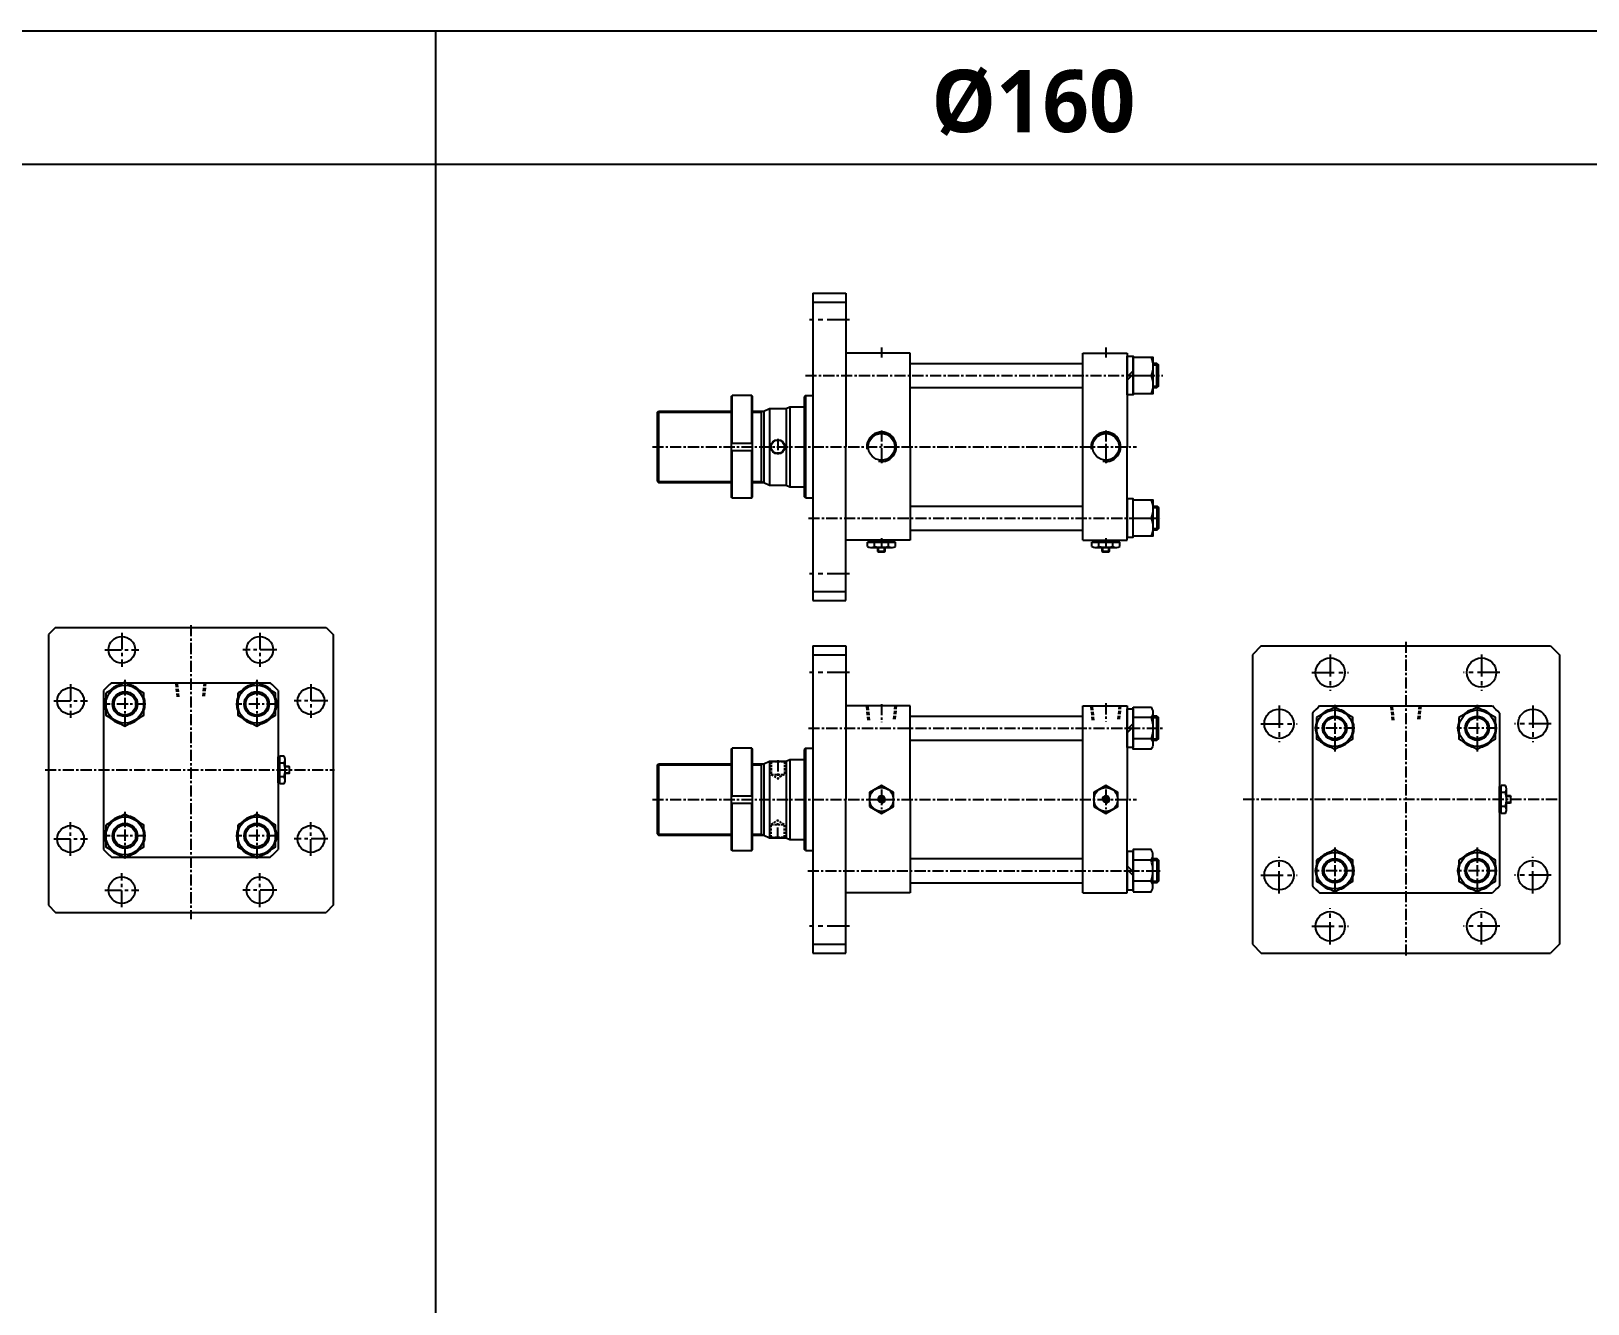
# Model space of a CAD drawing. Extents: x -819 to 9187, y 0 to 4541.
# Drawn here: x 2142 to 3891, y 1430 to 2859 of the extents above; entities that cross this region are included whole.
import ezdxf

# ---------------------------------------------------------------- set-up
doc = ezdxf.new("R2010")
doc.units = 0
doc.header["$LTSCALE"] = 10
doc.header["$MEASUREMENT"] = 0
for name, pattern in [('CENTER', [2, 1.25, -0.25, 0.25, -0.25]), ('CENTERX2', [4, 2.5, -0.5, 0.5, -0.5]), ('HIDDEN', [0.375, 0.25, -0.125])]:
    doc.linetypes.add(name, pattern=pattern)
doc.layers.get('0').update_dxf_attribs({"linetype": 'CONTINUOUS'})
doc.layers.get('DEFPOINTS').update_dxf_attribs({"linetype": 'CONTINUOUS'})
for name, color, linetype in [('CEN', 1, 'CENTERX2'), ('CENTER', 1, 'CENTER'), ('ML', 7, 'CONTINUOUS'), ('THIN', 3, 'CONTINUOUS'), ('외형선', 3, 'CONTINUOUS')]:
    doc.layers.add(name, color=color, linetype=linetype)
doc.styles.add('문자', font='romans.shx')

msp = doc.modelspace()

# ---------------------------------------------------------------- linework, layer by layer
for p, q in [((9187.2, 2859.1), (0, 2859.1)), ((2596.8, 0), (2596.8, 2859.1)), ((9187.2, 2709.1), (0, 2709.1))]:
    msp.add_line(p, q)
at = {"color": 7, "linetype": 'Continuous'}
for p, q in [((3081.8, 2280.2), (3081.8, 2285.2)), ((3081.8, 2285.2), (3088.1, 2285.2)), ((3082.8, 2285.2), (3082.8, 2287.2)), ((3082.8, 2287.2), (3112, 2287.2)), ((3085, 2279.2), (3109.8, 2279.2)), ((3088.1, 2285.2), (3113, 2285.2)), ((3089.6, 2280.2), (3089.6, 2285.2)), ((3093.4, 2279.5), (3093.4, 2279.5)), ((3093.4, 2274.7), (3093.4, 2279.2)), ((3093.4, 2274.7), (3093.9, 2274.2)), ((3101.4, 2274.7), (3093.4, 2274.7)), ((3093.9, 2274.2), (3100.9, 2274.2)), ((3101.4, 2274.7), (3100.9, 2274.2)), ((3101.4, 2274.7), (3101.4, 2279.2)), ((3105.2, 2280.2), (3105.2, 2285.2)), ((3112, 2285.2), (3112, 2287.2)), ((3113, 2280.2), (3113, 2285.2)), ((3333.8, 2280.2), (3333.8, 2285.2)), ((3333.8, 2285.2), (3340.1, 2285.2)), ((3334.8, 2285.2), (3334.8, 2287.2)), ((3334.8, 2287.2), (3364, 2287.2)), ((3337, 2279.2), (3361.8, 2279.2)), ((3340.1, 2285.2), (3365, 2285.2)), ((3341.6, 2280.2), (3341.6, 2285.2)), ((3345.4, 2279.5), (3345.4, 2279.5)), ((3345.4, 2274.7), (3345.4, 2279.2)), ((3345.4, 2274.7), (3345.9, 2274.2)), ((3353.4, 2274.7), (3345.4, 2274.7)), ((3345.9, 2274.2), (3352.9, 2274.2)), ((3353.4, 2274.7), (3352.9, 2274.2)), ((3353.4, 2274.7), (3353.4, 2279.2)), ((3357.2, 2280.2), (3357.2, 2285.2)), ((3364, 2285.2), (3364, 2287.2)), ((3365, 2280.2), (3365, 2285.2)), ((2419.6, 2014.6), (2419.6, 2043.8)), ((2421.6, 2043.8), (2419.6, 2043.8)), ((2426.6, 2044.8), (2421.6, 2044.8)), ((2421.6, 2019.9), (2421.6, 2044.8)), ((2426.6, 2037), (2421.6, 2037)), ((2427.6, 2016.8), (2427.6, 2041.6)), ((2432.1, 2033.2), (2427.6, 2033.2)), ((2432.1, 2033.2), (2432.6, 2032.7)), ((2432.1, 2033.2), (2432.1, 2025.2)), ((2432.6, 2025.7), (2432.6, 2032.7)), ((2421.6, 2014.6), (2419.6, 2014.6)), ((2426.6, 2021.4), (2421.6, 2021.4)), ((2421.6, 2013.6), (2421.6, 2019.9)), ((2426.6, 2013.6), (2421.6, 2013.6)), ((2427.3, 2025.2), (2427.3, 2025.2)), ((2432.1, 2025.2), (2427.6, 2025.2)), ((2432.1, 2025.2), (2432.6, 2025.7)), ((3798.4, 2011.7), (3793.4, 2011.7)), ((3793.4, 1986.9), (3793.4, 2011.7)), ((3791.4, 1981.5), (3791.4, 2010.7)), ((3793.4, 2010.7), (3791.4, 2010.7)), ((3798.4, 2003.9), (3793.4, 2003.9)), ((3799.4, 1983.7), (3799.4, 2008.6)), ((3803.9, 2000.1), (3799.4, 2000.1)), ((3803.9, 2000.1), (3804.4, 1999.6)), ((3803.9, 2000.1), (3803.9, 1992.1)), ((3804.4, 1992.6), (3804.4, 1999.6)), ((3793.4, 1981.5), (3791.4, 1981.5)), ((3798.4, 1988.3), (3793.4, 1988.3)), ((3793.4, 1980.5), (3793.4, 1986.9)), ((3798.4, 1980.5), (3793.4, 1980.5)), ((3799.1, 1992.1), (3799.1, 1992.1)), ((3803.9, 1992.1), (3799.4, 1992.1)), ((3803.9, 1992.1), (3804.4, 1992.6))]:
    msp.add_line(p, q, dxfattribs=at)
for points in [[(3083.9, 1988.3), (3097.4, 1980.5), (3110.9, 1988.3), (3110.9, 2003.9), (3097.4, 2011.7), (3083.9, 2003.9)], [(3335.9, 1988.3), (3349.4, 1980.5), (3362.9, 1988.3), (3362.9, 2003.9), (3349.4, 2011.7), (3335.9, 2003.9)], [(3095.9, 1998.6), (3094.5, 1996.1), (3095.9, 1993.6), (3098.8, 1993.6), (3100.3, 1996.1), (3098.8, 1998.6)], [(3347.9, 1998.6), (3346.5, 1996.1), (3347.9, 1993.6), (3350.8, 1993.6), (3352.3, 1996.1), (3350.8, 1998.6)]]:
    msp.add_lwpolyline(points, close=True, dxfattribs=at)
for centre, radius in [((3097.4, 1996.1), 13.5), ((3097.4, 1996.1), 3.5), ((3349.4, 1996.1), 13.5), ((3349.4, 1996.1), 3.5)]:
    msp.add_circle(centre, radius, dxfattribs=at)
for centre, radius, start, end in [((3085, 2284.8), 5.62, 235.6158, 270), ((3085.7, 2287.4), 8.22, 241.7006, 298.2994), ((3097.4, 2310.6), 31.3, 255.6172, 270.0141), ((3097.4, 2310.6), 31.3, 269.9859, 284.3828), ((3109.1, 2287.4), 8.22, 241.7006, 298.2994), ((3337, 2284.8), 5.62, 235.6158, 270), ((3337.7, 2287.4), 8.22, 241.7006, 298.2994), ((3349.4, 2310.6), 31.3, 255.6172, 270.0141), ((3349.4, 2310.6), 31.3, 269.9859, 284.3828), ((3361.1, 2287.4), 8.22, 241.7006, 298.2994), ((2419.3, 2040.9), 8.22, 331.7006, 28.2994), ((2396.2, 2029.2), 31.3, 359.9859, 14.3828), ((2396.2, 2029.2), 31.3, 345.6172, 0.0141), ((2419.3, 2017.5), 8.22, 331.7006, 28.2994), ((2421.9, 2016.8), 5.62, 325.6158, 0), ((3791.1, 2007.8), 8.22, 331.7006, 28.2994), ((3768, 1996.1), 31.3, 359.9859, 14.3828), ((3768, 1996.1), 31.3, 345.6172, 0.0141), ((3791.1, 1984.4), 8.22, 331.7006, 28.2994), ((3793.7, 1983.7), 5.62, 325.6158, 0)]:
    msp.add_arc(centre, radius, start, end, dxfattribs=at)
at = {"layer": 'CEN', "color": 1, "linetype": 'CENTER', "ltscale": 2}
for p, q in [((3061.4, 2534.7), (3016.4, 2534.7)), ((3061.4, 2249.7), (3016.4, 2249.7)), ((3601.4, 2159.1), (3601.4, 2118.1)), ((3771.4, 2159.1), (3771.4, 2118.1)), ((3061.4, 2138.6), (3016.4, 2138.6)), ((3580.9, 2138.6), (3621.9, 2138.6)), ((3791.9, 2138.6), (3750.9, 2138.6)), ((3543.9, 2101.6), (3543.9, 2060.6)), ((3828.9, 2101.6), (3828.9, 2060.6)), ((3523.4, 2081.1), (3564.4, 2081.1)), ((3849.4, 2081.1), (3808.4, 2081.1)), ((3543.9, 1890.6), (3543.9, 1931.6)), ((3828.9, 1890.6), (3828.9, 1931.6)), ((3523.4, 1911.1), (3564.4, 1911.1)), ((3849.4, 1911.1), (3808.4, 1911.1)), ((3601.4, 1833.1), (3601.4, 1874.1)), ((3771.4, 1833.1), (3771.4, 1874.1)), ((3061.4, 1853.6), (3016.4, 1853.6)), ((3580.9, 1853.6), (3621.9, 1853.6)), ((3791.9, 1853.6), (3750.9, 1853.6))]:
    msp.add_line(p, q, dxfattribs=at)
at = {"layer": 'CEN', "color": 1, "linetype": 'CENTER', "ltscale": 1.5}
for p, q in [((2244.1, 2183.2), (2244.1, 2145.2)), ((2399.1, 2183.2), (2399.1, 2145.2)), ((2225.1, 2164.2), (2263.1, 2164.2)), ((2418.1, 2164.2), (2380.1, 2164.2)), ((2186.6, 2125.7), (2186.6, 2087.7)), ((2456.6, 2125.7), (2456.6, 2087.7)), ((2167.6, 2106.7), (2205.6, 2106.7)), ((2475.6, 2106.7), (2437.6, 2106.7)), ((2186.6, 1932.7), (2186.6, 1970.7)), ((2456.6, 1932.7), (2456.6, 1970.7)), ((2167.6, 1951.7), (2205.6, 1951.7)), ((2475.6, 1951.7), (2437.6, 1951.7)), ((2244.1, 1875.2), (2244.1, 1913.2)), ((2399.1, 1875.2), (2399.1, 1913.2)), ((2225.1, 1894.2), (2263.1, 1894.2)), ((2418.1, 1894.2), (2380.1, 1894.2))]:
    msp.add_line(p, q, dxfattribs=at)
at = {"layer": 'CENTER'}
for p, q in [((2247.6, 2130.3), (2247.6, 2076.1)), ((2395.6, 2130.3), (2395.6, 2076.1)), ((2271.1, 2103.2), (2224.1, 2103.2)), ((2419.1, 2103.2), (2372.1, 2103.2)), ((3606.4, 2102.3), (3606.4, 2050)), ((3766.4, 2102.3), (3766.4, 2050)), ((3629, 2076.1), (3583.7, 2076.1)), ((3789, 2076.1), (3743.7, 2076.1)), ((2247.6, 1982.3), (2247.6, 1928.1)), ((2395.6, 1982.3), (2395.6, 1928.1)), ((2271.1, 1955.2), (2224.1, 1955.2)), ((2419.1, 1955.2), (2372.1, 1955.2)), ((3606.4, 1942.3), (3606.4, 1890)), ((3766.4, 1942.3), (3766.4, 1890)), ((3629, 1916.1), (3583.7, 1916.1)), ((3789, 1916.1), (3743.7, 1916.1))]:
    msp.add_line(p, q, dxfattribs=at)
at = {"layer": 'DEFPOINTS', "color": 0, "linetype": 'ByBlock'}
for p in [(3010.4, 2437.2), (3057.4, 2168.6), (3020.4, 2053.6), (3020.4, 1938.6)]:
    msp.add_point(p, dxfattribs=at)
at = {"layer": 'ML'}
for p, q in [((3020.4, 2564.7), (3020.4, 2219.7)), ((3020.4, 2564.7), (3057.4, 2564.7)), ((3020.4, 2554.7), (3057.4, 2554.7)), ((3406.8, 2458.7), (3406.8, 2485.7)), ((3380.2, 2477.5), (3373.4, 2470.7)), ((3380.2, 2473.7), (3373.4, 2466.9)), ((3380.2, 2472.2), (3400.3, 2472.2)), ((2928.6, 2448.7), (2929.6, 2449.7)), ((2928.6, 2448.7), (2928.6, 2335.7)), ((2951.6, 2449.7), (2929.6, 2449.7)), ((2929.6, 2396.2), (2929.6, 2449.7)), ((2951.6, 2396.2), (2951.6, 2449.7)), ((2951.6, 2449.7), (2952.6, 2448.7)), ((2952.6, 2335.7), (2952.6, 2448.7)), ((3011.9, 2449.7), (3010.4, 2448.2)), ((3010.4, 2448.2), (3010.4, 2336.2)), ((3011.9, 2449.7), (3011.9, 2334.7)), ((3011.9, 2449.7), (3020.4, 2449.7)), ((2845.4, 2430.7), (2846.9, 2432.2)), ((2845.4, 2430.7), (2845.4, 2353.7)), ((2846.9, 2432.2), (2846.9, 2352.2)), ((2962.4, 2432.2), (2962.4, 2352.2)), ((2965.4, 2432.2), (2971.4, 2435.2)), ((2965.4, 2432.2), (2965.4, 2352.2)), ((2971.4, 2435.2), (2971.4, 2349.2)), ((2990.4, 2435.2), (2994.4, 2437.2)), ((2990.4, 2435.2), (2990.4, 2349.2)), ((2994.4, 2437.2), (2994.4, 2347.2)), ((2928.6, 2396.2), (2952.6, 2396.2)), ((2928.6, 2388.2), (2952.6, 2388.2)), ((2929.6, 2334.7), (2929.6, 2388.2)), ((2951.6, 2334.7), (2951.6, 2388.2)), ((2845.4, 2353.7), (2846.9, 2352.2)), ((2965.4, 2352.2), (2971.4, 2349.2)), ((2990.4, 2349.2), (2994.4, 2347.2)), ((2929.6, 2334.7), (2928.6, 2335.7)), ((2929.6, 2334.7), (2951.6, 2334.7)), ((2951.6, 2334.7), (2952.6, 2335.7)), ((3011.9, 2334.7), (3010.4, 2336.2)), ((3011.9, 2334.7), (3020.4, 2334.7)), ((3406.8, 2325.7), (3406.8, 2298.7)), ((3380.2, 2312.2), (3400.3, 2312.2)), ((3020.4, 2229.7), (3057.4, 2229.7)), ((3020.4, 2219.7), (3057.4, 2219.7)), ((2169.6, 2189.2), (2161.6, 2181.2)), ((2169.6, 2189.2), (2473.6, 2189.2)), ((2473.6, 2189.2), (2481.6, 2181.2)), ((2161.6, 2181.2), (2161.6, 1877.2)), ((2481.6, 2181.2), (2481.6, 1877.2)), ((3020.4, 2168.6), (3020.4, 1823.6)), ((3020.4, 2168.6), (3057.4, 2168.6)), ((3523.9, 2168.6), (3513.9, 2158.6)), ((3523.9, 2168.6), (3848.9, 2168.6)), ((3848.9, 2168.6), (3858.9, 2158.6)), ((3020.4, 2158.6), (3057.4, 2158.6)), ((3513.9, 2158.6), (3513.9, 1833.6)), ((3858.9, 2158.6), (3858.9, 1833.6)), ((2223.6, 2118.4), (2223.6, 1940)), ((2232.4, 2127.2), (2410.7, 2127.2)), ((2419.6, 2118.4), (2419.6, 1940)), ((3589.3, 2101.1), (3783.4, 2101.1)), ((3380.2, 2081.5), (3373.4, 2074.7)), ((3400.3, 2088), (3380.2, 2088)), ((3402.2, 2093.9), (3402.2, 2058.4)), ((3406.8, 2062.6), (3406.8, 2089.6)), ((3581.4, 2093.2), (3581.4, 1899.1)), ((3791.4, 2093.2), (3791.4, 1899.1)), ((3380.2, 2077.6), (3373.4, 2070.8)), ((3400.3, 2064.3), (3380.2, 2064.3)), ((2928.6, 2052.6), (2929.6, 2053.6)), ((2928.6, 2052.6), (2928.6, 1939.6)), ((2951.6, 2053.6), (2929.6, 2053.6)), ((2929.6, 2000.1), (2929.6, 2053.6)), ((2951.6, 2053.6), (2952.6, 2052.6)), ((2951.6, 2000.1), (2951.6, 2053.6)), ((2952.6, 1939.6), (2952.6, 2052.6)), ((3011.9, 2053.6), (3010.4, 2052.1)), ((3010.4, 2052.1), (3010.4, 1940.1)), ((3011.9, 2053.6), (3011.9, 1938.6)), ((3011.9, 2053.6), (3020.4, 2053.6)), ((2845.4, 2034.6), (2846.9, 2036.1)), ((2845.4, 2034.6), (2845.4, 1957.6)), ((2846.9, 2036.1), (2846.9, 1956.1)), ((2962.4, 2036.1), (2962.4, 1956.1)), ((2965.4, 2036.1), (2971.4, 2039.1)), ((2965.4, 2036.1), (2965.4, 1956.1)), ((2971.4, 2039.1), (2971.4, 1953.1)), ((2990.4, 2039.1), (2994.4, 2041.1)), ((2990.4, 2039.1), (2990.4, 1953.1)), ((2994.4, 2041.1), (2994.4, 1951.1)), ((2928.6, 2000.1), (2952.6, 2000.1)), ((2928.6, 1992.1), (2952.6, 1992.1)), ((2929.6, 1938.6), (2929.6, 1992.1)), ((2951.6, 1938.6), (2951.6, 1992.1)), ((2845.4, 1957.6), (2846.9, 1956.1)), ((2965.4, 1956.1), (2971.4, 1953.1)), ((2990.4, 1953.1), (2994.4, 1951.1)), ((2232.4, 1931.2), (2410.7, 1931.2)), ((2929.6, 1938.6), (2928.6, 1939.6)), ((2929.6, 1938.6), (2951.6, 1938.6)), ((2951.6, 1938.6), (2952.6, 1939.6)), ((3011.9, 1938.6), (3010.4, 1940.1)), ((3011.9, 1938.6), (3020.4, 1938.6)), ((3400.3, 1928), (3380.2, 1928)), ((3402.2, 1898.4), (3402.2, 1933.9)), ((3406.8, 1929.6), (3406.8, 1902.6)), ((3380.2, 1914.7), (3373.4, 1921.5)), ((3380.2, 1910.8), (3373.4, 1917.6)), ((3400.3, 1904.3), (3380.2, 1904.3)), ((3589.3, 1891.1), (3783.4, 1891.1)), ((2161.6, 1877.2), (2169.6, 1869.2)), ((2481.6, 1877.2), (2473.6, 1869.2)), ((2169.6, 1869.2), (2473.6, 1869.2)), ((3020.4, 1833.6), (3057.4, 1833.6)), ((3020.4, 1823.6), (3057.4, 1823.6)), ((3513.9, 1833.6), (3523.9, 1823.6)), ((3523.9, 1823.6), (3848.9, 1823.6)), ((3858.9, 1833.6), (3848.9, 1823.6))]:
    msp.add_line(p, q, dxfattribs=at)
at = {"layer": 'ML', "color": 2}
for p, q in [((2962.4, 2431.2), (2964.1, 2432.2)), ((2962.4, 2353.2), (2964.1, 2352.2)), ((3093.9, 2279.4), (3093.9, 2279.4)), ((3093.9, 2274.2), (3093.9, 2279.2)), ((3100.9, 2274.2), (3100.9, 2279.2)), ((3345.9, 2279.4), (3345.9, 2279.4)), ((3345.9, 2274.2), (3345.9, 2279.2)), ((3352.9, 2274.2), (3352.9, 2279.2)), ((2432.6, 2032.7), (2427.6, 2032.7)), ((2962.4, 2035.1), (2964.1, 2036.1)), ((2427.4, 2025.7), (2427.4, 2025.7)), ((2432.6, 2025.7), (2427.6, 2025.7)), ((3804.4, 1999.6), (3799.4, 1999.6)), ((3799.2, 1992.6), (3799.2, 1992.6)), ((3804.4, 1992.6), (3799.4, 1992.6)), ((2962.4, 1957.1), (2964.1, 1956.1))]:
    msp.add_line(p, q, dxfattribs=at)
at = {"layer": 'ML', "color": 1, "linetype": 'CENTER'}
for p, q in [((2980.9, 2401), (2980.9, 2383.4)), ((3097.4, 2410.5), (3097.4, 2373.9)), ((3349.4, 2410.5), (3349.4, 2373.9)), ((3097.4, 2289.5), (3097.4, 2278)), ((3349.4, 2289.5), (3349.4, 2278)), ((2321.6, 2191.9), (2321.6, 1861.5)), ((3686.4, 2173.2), (3686.4, 1820)), ((2157.9, 2029.2), (2482.9, 2029.2)), ((2980.9, 2040.1), (2980.9, 2018.6)), ((3097.4, 2007.1), (3097.4, 1985.1)), ((3349.4, 2007.1), (3349.4, 1985.1)), ((3856.2, 1996.1), (3503, 1996.1)), ((2980.9, 1952.1), (2980.9, 1973.7))]:
    msp.add_line(p, q, dxfattribs=at)
at = {"layer": 'ML', "color": 6, "linetype": 'HIDDEN', "ltscale": 1.5}
for p, q in [((2306.6, 2111.2), (2305, 2127.2)), ((2308.2, 2111.2), (2306.6, 2127.2)), ((2336.6, 2127.2), (2335, 2111.2)), ((2338.2, 2127.2), (2336.6, 2111.2)), ((3082.4, 2085.1), (3080.8, 2101.1)), ((3084, 2085.1), (3082.4, 2101.1)), ((3112.4, 2101.1), (3110.8, 2085.1)), ((3114, 2101.1), (3112.4, 2085.1)), ((3334.4, 2085.1), (3332.8, 2101.1)), ((3336, 2085.1), (3334.4, 2101.1)), ((3364.4, 2101.1), (3362.8, 2085.1)), ((3366, 2101.1), (3364.4, 2085.1)), ((3671.4, 2085.1), (3669.8, 2101.1)), ((3673, 2085.1), (3671.4, 2101.1)), ((3701.4, 2101.1), (3699.8, 2085.1)), ((3703, 2101.1), (3701.4, 2085.1))]:
    msp.add_line(p, q, dxfattribs=at)
at = {"layer": 'ML', "color": 6, "linetype": 'HIDDEN'}
for p, q in [((2972.9, 2039.1), (2973.4, 2038.6)), ((2973.4, 2038.6), (2973.4, 2024.1)), ((2973.4, 2038.6), (2988.4, 2038.6)), ((2988.4, 2038.6), (2988.9, 2039.1)), ((2988.4, 2038.6), (2988.4, 2024.1)), ((2973.4, 2024.1), (2980.9, 2019.8)), ((2988.4, 2024.1), (2980.9, 2019.8)), ((2973.4, 1968.1), (2980.9, 1972.5)), ((2973.4, 1953.6), (2973.4, 1968.1)), ((2988.4, 1968.1), (2980.9, 1972.5)), ((2988.4, 1953.6), (2988.4, 1968.1)), ((2972.9, 1953.1), (2973.4, 1953.6)), ((2973.4, 1953.6), (2988.4, 1953.6)), ((2988.4, 1953.6), (2988.9, 1953.1))]:
    msp.add_line(p, q, dxfattribs=at)
at = {"layer": 'ML'}
for points in [[(3373.4, 2450.6), (3373.4, 2493.9), (3380.2, 2493.9), (3380.2, 2450.6), (3373.4, 2450.6)], [(3402.2, 2458.7), (3406.8, 2458.7), (3408.4, 2460.3), (3408.4, 2484.1), (3406.8, 2485.7), (3402.2, 2485.7)], [(3373.4, 2333.9), (3373.4, 2290.6), (3380.2, 2290.6), (3380.2, 2333.9), (3373.4, 2333.9)], [(3402.2, 2325.7), (3406.8, 2325.7), (3408.4, 2324.1), (3408.4, 2300.3), (3406.8, 2298.7), (3402.2, 2298.7)], [(2226.3, 2115.4), (2226.3, 2090.9), (2247.6, 2078.6), (2268.8, 2090.9), (2268.8, 2115.4), (2247.6, 2127.7), (2226.3, 2115.4)], [(2374.3, 2115.4), (2374.3, 2090.9), (2395.6, 2078.6), (2416.8, 2090.9), (2416.8, 2115.4), (2395.6, 2127.7), (2374.3, 2115.4)], [(3585.9, 2088), (3585.9, 2064.3), (3606.4, 2052.5), (3626.9, 2064.3), (3626.9, 2088), (3606.4, 2099.8), (3585.9, 2088)], [(3745.9, 2088), (3745.9, 2064.3), (3766.4, 2052.5), (3786.9, 2064.3), (3786.9, 2088), (3766.4, 2099.8), (3745.9, 2088)], [(3373.4, 2054.5), (3373.4, 2097.8), (3380.2, 2097.8), (3380.2, 2054.5), (3373.4, 2054.5)], [(3402.2, 2062.6), (3406.8, 2062.6), (3408.4, 2064.3), (3408.4, 2088), (3406.8, 2089.6), (3402.2, 2089.6)], [(2226.3, 1967.4), (2226.3, 1942.9), (2247.6, 1930.6), (2268.8, 1942.9), (2268.8, 1967.4), (2247.6, 1979.7), (2226.3, 1967.4)], [(2374.3, 1967.4), (2374.3, 1942.9), (2395.6, 1930.6), (2416.8, 1942.9), (2416.8, 1967.4), (2395.6, 1979.7), (2374.3, 1967.4)], [(3373.4, 1937.8), (3373.4, 1894.5), (3380.2, 1894.5), (3380.2, 1937.8), (3373.4, 1937.8)], [(3402.2, 1929.6), (3406.8, 1929.6), (3408.4, 1928), (3408.4, 1904.3), (3406.8, 1902.6), (3402.2, 1902.6)], [(3585.9, 1928), (3585.9, 1904.3), (3606.4, 1892.5), (3626.9, 1904.3), (3626.9, 1928), (3606.4, 1939.8), (3585.9, 1928)], [(3745.9, 1928), (3745.9, 1904.3), (3766.4, 1892.5), (3786.9, 1904.3), (3786.9, 1928), (3766.4, 1939.8), (3745.9, 1928)]]:
    msp.add_lwpolyline(points, dxfattribs=at)
for points in [[(3380.2, 2492.7), (3402.2, 2492.7), (3402.2, 2451.7), (3380.2, 2451.7)], [(3380.2, 2332.7), (3402.2, 2332.7), (3402.2, 2291.7), (3380.2, 2291.7)]]:
    msp.add_lwpolyline(points, close=True, dxfattribs=at)
for points in [[(3400.3, 2492.7, -0.178633), (3400.3, 2472.2, -0.178633), (3400.3, 2451.7)], [(3400.3, 2332.7, -0.178633), (3400.3, 2312.2, -0.178633), (3400.3, 2291.7)], [(3380.2, 2099.8), (3400.3, 2099.8, -0.309401), (3400.3, 2088, -0.154701), (3400.3, 2064.3, -0.309401), (3400.3, 2052.5), (3380.2, 2052.5), (3380.2, 2099.8)], [(3380.2, 1892.5), (3400.3, 1892.5, 0.309401), (3400.3, 1904.3, 0.154701), (3400.3, 1928, 0.309401), (3400.3, 1939.8), (3380.2, 1939.8), (3380.2, 1892.5)]]:
    msp.add_lwpolyline(points, format="xyb", dxfattribs=at)
for centre, radius in [((2980.9, 2392.2), 8), ((2980.9, 2392.2), 7.5), ((3097.4, 2392.2), 15), ((3349.4, 2392.2), 15), ((2244.1, 2164.2), 15), ((2399.1, 2164.2), 15), ((3601.4, 2138.6), 16.5), ((3771.4, 2138.6), 16.5), ((2186.6, 2106.7), 15), ((2247.6, 2103.2), 21.3), ((2247.6, 2103.2), 14), ((2395.6, 2103.2), 21.3), ((2395.6, 2103.2), 14), ((2456.6, 2106.7), 15), ((3543.9, 2081.1), 16.5), ((3606.4, 2076.1), 20.5), ((3606.4, 2076.1), 13.5), ((3766.4, 2076.1), 20.5), ((3766.4, 2076.1), 13.5), ((3828.9, 2081.1), 16.5), ((2247.6, 1955.2), 21.3), ((2395.6, 1955.2), 21.3), ((2186.6, 1951.7), 15), ((2247.6, 1955.2), 14), ((2395.6, 1955.2), 14), ((2456.6, 1951.7), 15), ((3543.9, 1911.1), 16.5), ((3606.4, 1916.1), 20.5), ((3606.4, 1916.1), 13.5), ((3766.4, 1916.1), 20.5), ((3766.4, 1916.1), 13.5), ((3828.9, 1911.1), 16.5), ((2244.1, 1894.2), 15), ((2399.1, 1894.2), 15), ((3601.4, 1853.6), 16.5), ((3771.4, 1853.6), 16.5)]:
    msp.add_circle(centre, radius, dxfattribs=at)
at = {"layer": 'ML', "color": 2}
for centre, radius in [((2247.6, 2103.2), 12.3), ((2395.6, 2103.2), 12.3), ((3606.4, 2076.1), 11.9), ((3766.4, 2076.1), 11.9), ((2247.6, 1955.2), 12.3), ((2395.6, 1955.2), 12.3), ((3606.4, 1916.1), 11.9), ((3766.4, 1916.1), 11.9)]:
    msp.add_circle(centre, radius, dxfattribs=at)
for centre, radius, start, end in [((3097.4, 2392.2), 16.6, 258.5736, 189.2846), ((3349.4, 2392.2), 16.6, 258.5736, 189.2846), ((3097.4, 1996.1), 4, 270, 180), ((3349.4, 1996.1), 4, 270, 180)]:
    msp.add_arc(centre, radius, start, end, dxfattribs=at)
at = {"layer": 'ML'}
for centre, radius, start, end in [((2321.6, 2029.2), 132.5, 132.3007, 137.6993), ((2247.6, 2103.2), 22.5, 101.2415, 138.7585), ((2247.6, 2103.2), 22.5, 41.2415, 78.7585), ((2395.6, 2103.2), 22.5, 101.2415, 138.7585), ((2395.6, 2103.2), 22.5, 41.2415, 78.7585), ((2321.6, 2029.2), 132.5, 42.3007, 47.6993), ((2247.6, 2103.2), 22.5, 161.2415, 198.7585), ((2247.6, 2103.2), 22.5, 341.2415, 18.7585), ((2395.6, 2103.2), 22.5, 161.2415, 198.7585), ((2395.6, 2103.2), 22.5, 341.2415, 18.7585), ((3686.4, 1996.1), 143, 132.7548, 137.2452), ((3686.4, 1996.1), 143, 42.7548, 47.2452), ((2247.6, 2103.2), 22.5, 221.2415, 258.7585), ((2247.6, 2103.2), 22.5, 281.2415, 318.7585), ((2395.6, 2103.2), 22.5, 221.2415, 258.7585), ((2395.6, 2103.2), 22.5, 281.2415, 318.7585), ((3606.4, 2076.1), 21.6, 161.2415, 198.7585), ((3606.4, 2076.1), 21.6, 101.2415, 138.7585), ((3606.4, 2076.1), 21.6, 41.2415, 78.7585), ((3606.4, 2076.1), 21.6, 341.2415, 18.7585), ((3766.4, 2076.1), 21.6, 161.2415, 198.7585), ((3766.4, 2076.1), 21.6, 101.2415, 138.7585), ((3766.4, 2076.1), 21.6, 41.2415, 78.7585), ((3766.4, 2076.1), 21.6, 341.2415, 18.7585), ((3606.4, 2076.1), 21.6, 221.2415, 258.7585), ((3606.4, 2076.1), 21.6, 281.2415, 318.7585), ((3766.4, 2076.1), 21.6, 221.2415, 258.7585), ((3766.4, 2076.1), 21.6, 281.2415, 318.7585), ((2247.6, 1955.2), 22.5, 101.2415, 138.7585), ((2247.6, 1955.2), 22.5, 41.2415, 78.7585), ((2395.6, 1955.2), 22.5, 101.2415, 138.7585), ((2395.6, 1955.2), 22.5, 41.2415, 78.7585), ((2247.6, 1955.2), 22.5, 161.2415, 198.7585), ((2247.6, 1955.2), 22.5, 341.2415, 18.7585), ((2395.6, 1955.2), 22.5, 161.2415, 198.7585), ((2395.6, 1955.2), 22.5, 341.2415, 18.7585), ((2321.6, 2029.2), 132.5, 222.3007, 227.6993), ((2247.6, 1955.2), 22.5, 221.2415, 258.7585), ((2247.6, 1955.2), 22.5, 281.2415, 318.7585), ((2395.6, 1955.2), 22.5, 221.2415, 258.7585), ((2395.6, 1955.2), 22.5, 281.2415, 318.7585), ((2321.6, 2029.2), 132.5, 312.3007, 317.6993), ((3606.4, 1916.1), 21.6, 101.2415, 138.7585), ((3606.4, 1916.1), 21.6, 41.2415, 78.7585), ((3766.4, 1916.1), 21.6, 101.2415, 138.7585), ((3766.4, 1916.1), 21.6, 41.2415, 78.7585), ((3606.4, 1916.1), 21.6, 161.2415, 198.7585), ((3606.4, 1916.1), 21.6, 341.2415, 18.7585), ((3766.4, 1916.1), 21.6, 161.2415, 198.7585), ((3766.4, 1916.1), 21.6, 341.2415, 18.7585), ((3686.4, 1996.1), 143, 222.7548, 227.2452), ((3606.4, 1916.1), 21.6, 221.2415, 258.7585), ((3606.4, 1916.1), 21.6, 281.2415, 318.7585), ((3766.4, 1916.1), 21.6, 221.2415, 258.7585), ((3766.4, 1916.1), 21.6, 281.2415, 318.7585), ((3686.4, 1996.1), 143, 312.7548, 317.2452)]:
    msp.add_arc(centre, radius, start, end, dxfattribs=at)
at = {"layer": 'THIN', "color": 2}
for p, q in [((3402.2, 2484.1), (3408.4, 2484.1)), ((3402.2, 2460.3), (3408.4, 2460.3)), ((3402.2, 2324.1), (3408.4, 2324.1)), ((3402.2, 2300.3), (3408.4, 2300.3)), ((3402.2, 2088), (3408.4, 2088)), ((3402.2, 2064.3), (3408.4, 2064.3)), ((3402.2, 1928), (3408.4, 1928)), ((3402.2, 1904.3), (3408.4, 1904.3))]:
    msp.add_line(p, q, dxfattribs=at)
at = {"layer": '외형선', "color": 7}
for p, q in [((3057.4, 2564.7), (3057.4, 2392.2)), ((3129.4, 2497.2), (3057.4, 2497.2)), ((3129.4, 2392.2), (3129.4, 2497.2)), ((3323.4, 2392.2), (3323.4, 2497.2)), ((3323.4, 2497.2), (3373.4, 2497.2)), ((3373.4, 2497.2), (3373.4, 2392.2)), ((2846.9, 2432.2), (2928.6, 2432.2)), ((2952.6, 2432.2), (2965.4, 2432.2)), ((2971.4, 2435.2), (2990.4, 2435.2)), ((2994.4, 2437.2), (3010.4, 2437.2)), ((3057.4, 2219.7), (3057.4, 2392.2)), ((3129.4, 2392.2), (3129.4, 2287.2)), ((3323.4, 2287.2), (3323.4, 2392.2)), ((3373.4, 2287.2), (3373.4, 2392.2)), ((2846.9, 2352.2), (2928.6, 2352.2)), ((2952.6, 2352.2), (2965.4, 2352.2)), ((2971.4, 2349.2), (2990.4, 2349.2)), ((2994.4, 2347.2), (3010.4, 2347.2)), ((3129.4, 2287.2), (3057.4, 2287.2)), ((3323.4, 2287.2), (3373.4, 2287.2)), ((3057.4, 2168.6), (3057.4, 1996.1)), ((3129.4, 2101.1), (3057.4, 2101.1)), ((3129.4, 1996.1), (3129.4, 2101.1)), ((3323.4, 2101.1), (3373.4, 2101.1)), ((3323.4, 1996.1), (3323.4, 2101.1)), ((3373.4, 2101.1), (3373.4, 1996.1)), ((2846.9, 2036.1), (2928.6, 2036.1)), ((2952.6, 2036.1), (2965.4, 2036.1)), ((2971.4, 2039.1), (2990.4, 2039.1)), ((2994.4, 2041.1), (3010.4, 2041.1)), ((3057.4, 1823.6), (3057.4, 1996.1)), ((3129.4, 1996.1), (3129.4, 1891.1)), ((3323.4, 1891.1), (3323.4, 1996.1)), ((3373.4, 1891.1), (3373.4, 1996.1)), ((2846.9, 1956.1), (2928.6, 1956.1)), ((2952.6, 1956.1), (2965.4, 1956.1)), ((2971.4, 1953.1), (2990.4, 1953.1)), ((2994.4, 1951.1), (3010.4, 1951.1)), ((3129.4, 1891.1), (3057.4, 1891.1)), ((3323.4, 1891.1), (3373.4, 1891.1))]:
    msp.add_line(p, q, dxfattribs=at)
at = {"layer": '외형선', "color": 1, "linetype": 'CENTER'}
for p, q in [((3097.4, 2503.6), (3097.4, 2492.4)), ((3349.4, 2503.6), (3349.4, 2492.4)), ((3012, 2472.2), (3413.4, 2472.2)), ((2840, 2392.2), (3383.9, 2392.2)), ((3015.4, 2312.2), (3410.5, 2312.2)), ((3097.4, 2103.1), (3097.4, 2082.8)), ((3349.4, 2104.2), (3349.4, 2083.6)), ((3015.4, 2076.1), (3413.4, 2076.1)), ((2840, 1996.1), (3383.9, 1996.1)), ((3014.5, 1916.1), (3410.5, 1916.1))]:
    msp.add_line(p, q, dxfattribs=at)
at = {"layer": '외형선', "color": 7, "linetype": 'Continuous'}
for p, q in [((3129.4, 2485.7), (3323.4, 2485.7)), ((3129.4, 2458.7), (3323.4, 2458.7)), ((3129.4, 2325.7), (3323.4, 2325.7)), ((3129.4, 2298.7), (3323.4, 2298.7)), ((3129.4, 2089.6), (3323.4, 2089.6)), ((3129.4, 2062.6), (3323.4, 2062.6)), ((3129.4, 1929.6), (3323.4, 1929.6)), ((3129.4, 1902.6), (3323.4, 1902.6))]:
    msp.add_line(p, q, dxfattribs=at)
at = {"layer": '외형선', "color": 2}
for p, q in [((2845.9, 2431.2), (2928.6, 2431.2)), ((2952.6, 2431.2), (2962.4, 2431.2)), ((2845.9, 2353.2), (2928.6, 2353.2)), ((2952.6, 2353.2), (2962.4, 2353.2)), ((2845.9, 2035.1), (2928.6, 2035.1)), ((2952.6, 2035.1), (2962.4, 2035.1)), ((2845.9, 1957.1), (2928.6, 1957.1)), ((2952.6, 1957.1), (2962.4, 1957.1))]:
    msp.add_line(p, q, dxfattribs=at)
at = {"layer": '외형선', "color": 6, "linetype": 'HIDDEN'}
for p, q in [((2973.4, 2024.1), (2988.4, 2024.1)), ((2973.4, 1968.1), (2988.4, 1968.1))]:
    msp.add_line(p, q, dxfattribs=at)

# ---------------------------------------------------------------- texts
at = {"insert": (3153.5, 2815.6), "char_height": 70, "attachment_point": 1, "style": '문자'}
msp.add_mtext_dynamic_manual_height_columns('{\\fMalgun Gothic|b1|i0|c129|p50;%%C160}', width=124.533, gutter_width=16, heights=[-75.6], dxfattribs=at)

doc.saveas('drawing.dxf')
